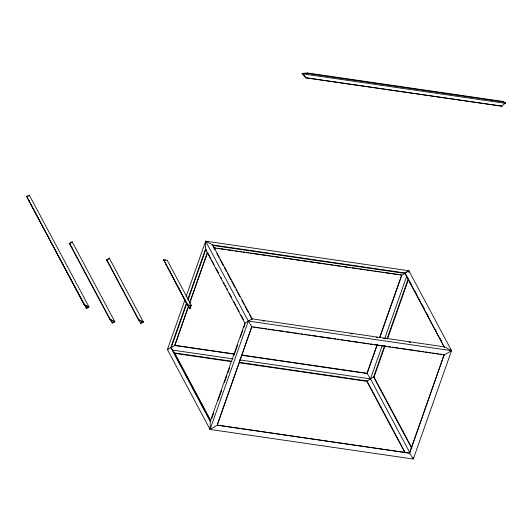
<?xml version="1.0" encoding="UTF-8"?>
<svg xmlns="http://www.w3.org/2000/svg" width="532" height="532" viewBox="0 0 532 532"><rect width="100%" height="100%" fill="white"/><g stroke="black" fill="none" stroke-linecap="round" stroke-linejoin="round"><path stroke-width="0.8" d="M185.01 299.656L167.4 349.557L210.06 429.444L413.304 459.03L451.542 350.654L408.889 270.761L205.678 241.162L205.452 249.255L187.849 299.144M186.107 296.537L205.645 241.182L248.298 321.069L251.949 326.941L444.306 354.937L451.542 350.654L444.499 346.864L252.141 318.861L244.906 323.15L210.253 421.364L210.06 429.444L217.295 425.154L409.653 453.158L413.304 459.03L413.344 457.414M307.383 72.97L503.372 101.499L505.4 103.015L505.134 103.301L503.358 101.978L307.37 73.449L307.383 72.97L302.156 73.429L305.694 77.765L501.882 106.167L305.694 77.765M408.849 272.377L408.889 270.761L405.045 272.969L212.72 244.953L205.645 241.182M503.358 101.978L503.372 101.499M26.746 196.607L84.189 304.876L88.292 307.09L89.03 306.984L29.313 195.138L26.746 196.607L84.335 304.457L89.03 306.984L86.769 308.374L86.317 308.307L68.029 274.053M110.004 319.632L110.157 319.207L114.852 321.734L114.114 321.84L110.004 319.632L69.486 243.742L72.199 241.847L114.852 321.734L112.139 323.057L69.632 243.317M84.189 304.876L84.335 304.457M138.579 319.938L138.726 319.513L143.427 322.04L142.689 322.146L138.579 319.938L106.586 260.022L109.299 258.133L143.427 322.04L140.707 323.363L106.739 259.596M189.685 308.673L190.729 305.707L187.557 305.248L163.603 259.689L167.234 260.215L191.334 305.355L190.137 308.74L189.685 308.673L187.743 305.036M186.473 303.041L170.792 347.469L167.4 349.557L168.139 349.444M210.705 421.43L171.251 347.536L186.925 303.107M188.029 299.988L205.904 249.322L205.452 249.255L244.906 323.15M187.557 305.248L163.603 259.689M233.96 354.132L174.775 345.514L188.388 306.292M189.764 302.395L207.094 253.285M188.528 306.545L174.775 345.514L170.792 347.875M189.625 303.426L207.5 252.76M252.141 318.861L212.687 244.966L214.881 249.781M212.72 244.953L212.574 245.378L404.932 273.375L444.353 347.29L405.045 272.969L408.922 270.748L408.45 271.353M211.803 418.312L213.731 412.859M218.133 400.383L221.704 390.255M224.457 382.461L226.931 375.446M227.756 373.105L229.684 367.645M234.087 355.177L237.658 345.042M240.411 337.248L242.885 330.232M243.709 327.892L245.086 323.995M450.81 350.761L451.542 350.654L248.298 321.069L210.06 429.444L210.526 428.832M217.435 424.124L251.816 326.688L217.295 425.154L409.653 453.158L444.173 354.691L409.52 452.905M409.753 452.459L370.478 378.897L366.994 373.264L376.895 345.208M379.649 337.408L401.653 275.051L400.044 274.798M377.308 344.676L367.127 373.517L242.18 355.329M379.782 337.66L401.786 275.303L405.138 273.322M404.699 452.313L366.801 381.344L373.584 376.988L384.589 345.807M404.892 273.388L405.078 272.956M382.302 345.394L370.478 378.897L239.699 359.865M384.776 338.379L406.767 276.048M387.063 338.791L408.243 278.775M411.934 448.024L374.043 377.055L385.042 345.873M387.515 338.857L408.423 279.619M29.313 195.138L27.159 196.707M72.199 241.847L69.486 243.742M108.827 258.738L109.299 258.133M501.683 106.294L505.4 103.015L503.764 102.776M86.317 308.307L88.292 307.09M112.139 323.057L114.114 321.84M140.707 323.363L142.689 322.146M106.586 260.022L108.269 259.057M307.37 73.449L302.794 73.848L302.156 73.429L303.792 73.669M505.134 103.301L302.794 73.848L305.893 77.639M29.187 200.524L28.728 200.458L29.506 201.914M214.263 247.752L215.906 247.992M217.548 248.231L219.191 248.471M220.84 248.71L226.592 249.548M228.235 249.787L233.987 250.625M235.636 250.865L237.279 251.104M238.921 251.343L241.388 251.703M243.031 251.942L244.673 252.181M246.323 252.421L248.783 252.78M250.432 253.019L252.075 253.259M253.717 253.498L259.47 254.336M261.119 254.575L266.871 255.413M268.514 255.653L270.156 255.892M271.805 256.131L274.273 256.49M275.915 256.73L281.667 257.568M283.31 257.807L292.354 259.124M293.997 259.363L299.755 260.201M301.398 260.441L307.15 261.279M308.793 261.518L314.552 262.356M316.194 262.595L325.238 263.912M326.881 264.151L332.633 264.989M334.276 265.229L340.034 266.06M341.677 266.299L347.429 267.137M349.078 267.377L350.721 267.616M352.364 267.855L358.116 268.693M359.765 268.933L365.517 269.771M367.16 270.01L372.912 270.848M374.561 271.087L380.314 271.925M381.956 272.165L383.599 272.404M385.248 272.643L391 273.481M392.643 273.721L398.395 274.559M213.571 247.885L401.653 275.051M163.457 260.108L165.838 260.454M71.614 247.167L72.066 247.234M187.703 304.823L191.334 305.355M262.682 320.843L264.324 321.082M350.641 333.644L352.284 333.883M376.124 337.355L377.767 337.594M383.519 338.432L385.168 338.671M409.002 342.143L410.651 342.382M253.458 326.927L259.217 327.765M260.86 328.005L266.612 328.843M268.261 329.082L274.013 329.92M275.656 330.159L277.298 330.399M278.948 330.638L284.7 331.476M286.342 331.715L292.095 332.553M293.744 332.793L299.496 333.63M301.139 333.87L302.781 334.109M304.43 334.349L306.891 334.708M308.54 334.947L310.183 335.187M311.825 335.426L317.577 336.264M319.227 336.503L324.979 337.341M326.621 337.581L332.38 338.418M334.023 338.658L335.665 338.897M337.308 339.137L339.775 339.496M341.418 339.735L343.067 339.975M344.709 340.214L350.462 341.052M352.104 341.291L357.863 342.123M359.506 342.362L361.148 342.601M362.791 342.841L365.258 343.2M366.9 343.439L368.55 343.679M370.192 343.918L372.659 344.277M374.302 344.517L386.631 346.312M388.274 346.551L390.741 346.911M392.383 347.15L398.142 347.988M399.785 348.227L405.537 349.065M407.186 349.305L416.224 350.621M417.873 350.861L423.625 351.699M425.268 351.938L431.02 352.776M432.669 353.015L438.421 353.853M440.064 354.093L441.706 354.332M174.636 345.268L234.645 353.999M242.047 355.077L366.994 373.264M171.251 347.536L170.792 347.469L210.253 421.364M374.043 377.055L373.584 376.988L411.482 447.957M172.248 350.043L233.116 358.907M231.314 361.175L174.596 352.922L173.159 352.151M239.54 362.372L366.954 380.919L405.238 452.619M231.992 361.72L174.443 353.341L174.596 352.922L210.925 420.965M239.387 362.797L366.801 381.344M410.199 282.432L410.977 283.895M414.495 290.479L415.273 291.942M416.057 293.405L416.835 294.868M419.183 299.257L419.961 300.726M421.916 304.384L424.257 308.773M426.997 313.893L428.559 316.819M435.196 329.255L435.981 330.718M439.492 337.308L440.277 338.771M441.055 340.234L441.839 341.697M216.837 253.438L219.177 257.827M219.962 259.29L223.473 265.874M224.258 267.343L226.599 271.732M227.383 273.195L230.901 279.779M231.679 281.242L235.197 287.825M235.975 289.288L236.76 290.751M237.538 292.214L239.885 296.603M241.834 300.267L244.181 304.656M244.959 306.119L248.477 312.703M249.262 314.166L251.995 319.286M205.904 249.322L206.682 250.785M207.467 252.248L210.985 258.831M211.763 260.294L214.11 264.683M216.059 268.341L218.406 272.736M220.747 277.125L221.531 278.588M223.487 282.246L224.265 283.709M225.049 285.172L225.827 286.635M226.605 288.098L227.39 289.561M229.345 293.218L231.686 297.607M234.033 301.996L235.982 305.661M236.767 307.124L239.107 311.513M241.062 315.17L243.41 319.559M188.195 305.102L190.137 308.74M165.971 264.264L166.749 265.721M167.527 267.177L186.965 303.579M174.835 354.073L177.183 358.462M177.961 359.925L181.478 366.515M182.257 367.978L184.604 372.367M185.382 373.83L188.9 380.413M191.247 384.802L193.588 389.191M195.543 392.849L197.884 397.244M198.669 398.707L202.18 405.291M202.965 406.754L205.305 411.143M207.261 414.8L208.045 416.263M208.823 417.726L209.608 419.189M110.643 319.473L111.421 320.936M85.605 306.186L86.769 308.374M30.284 203.37L33.789 209.927M34.567 211.384L41.183 223.773M41.962 225.229L45.459 231.792M46.237 233.249L49.742 239.806M50.52 241.262L67.251 272.597"/></g></svg>
